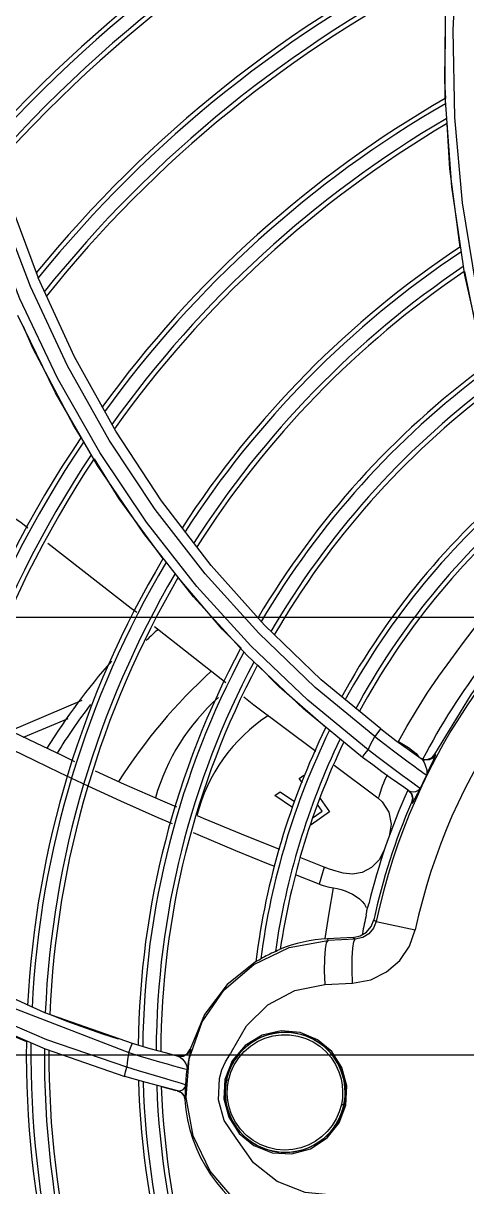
# Model space of a CAD drawing. Header units: metres. Extents: x -367 to 374, y -238 to 224.
# Drawn here: x 348.5685 to 348.6081, y 176.7491 to 176.8531 of the extents above; entities that cross this region are included whole.
import ezdxf
from ezdxf.enums import TextEntityAlignment as Align

# ---------------------------------------------------------------- set-up
doc = ezdxf.new("R2010")
doc.units = ezdxf.units.M
for name, color, linetype in [('ELE-ALIMENTADORES', 160, 'Continuous'), ('LA_BAU_BASES GERAIS_R00$0$ARQ-XREF-ATT', 8, 'Continuous'), ('LA_BAU_BASES GERAIS_R00$0$BASE', 253, 'Continuous'), ('LA_BAU_BASES GERAIS_R00$0$dutos', 31, 'Continuous')]:
    doc.layers.add(name, color=color, linetype=linetype)
doc.styles.add('LA_BAU_BASES GERAIS_R00$0$R60-125-RS', font='romans.shx', dxfattribs={"height": 0.19})
doc.styles.add('LA_BAU_BASES GERAIS_R00$0$R80-100-RS', font='romans.shx', dxfattribs={"height": 0.203})

# ---------------------------------------------------------------- blocks, each defined once
blk = doc.blocks.new('LA_BAU_BASES GERAIS_R00$0$LA_BAU_ALVENARIA SUPERIOR_R01')
at = {"layer": 'LA_BAU_BASES GERAIS_R00$0$BASE', "linetype": 'Continuous'}
blk.add_line((254.7, 176.8), (245.4, 176.8), dxfattribs=at)
blk = doc.blocks.new('LA_BAU_BASES GERAIS_R00$0$A$C2E3D5B4E')
at = {"layer": 'LA_BAU_BASES GERAIS_R00$0$dutos', "color": 251}
for p, q in [((-18.14378676597471, -1.103384929722495), (-18.1437628911126, -1.095047652204528)), ((-18.14319626286181, -1.111517040369279), (-18.14378676597471, -1.103384929722495)), ((-18.18292602631129, -1.112309640008959), (-18.18017119409956, -1.119656440113602)), ((-18.1420187928702, -1.119422943479265), (-18.14319626286181, -1.111517040369279)), ((-18.14028052686933, -1.127081818449994), (-18.1420187928702, -1.119422943479265)), ((-18.17692131647505, -1.126705529036087), (-18.18017063310424, -1.119656242115695)), ((-18.17862496463954, -1.129933748956944), (-18.18198867986803, -1.123020791220085)), ((-18.17323878429852, -1.133351397677131), (-18.17692131647505, -1.126705529036087)), ((-18.17486580946695, -1.136430000062489), (-18.17862496463954, -1.129933748956944)), ((-18.15992889658594, -1.150702182600696), (-18.16470146432687, -1.145371494357448)), ((-18.16151126641603, -1.153377470577823), (-18.16628177472023, -1.148154295801021)), ((-18.15486115115573, -1.155575169505653), (-18.15992889658594, -1.150702182600696)), ((-18.16976505605919, -1.150810174375408), (-18.16340880658322, -1.155818467477445)), ((-18.1564601267504, -1.158166926499405), (-18.16151126641603, -1.153377470577823)), ((-18.14954442226383, -1.159972616042239), (-18.15486115115573, -1.155575169505653)), ((-18.18268338179212, -1.160126674205173), (-18.17623708550286, -1.157395641056326)), ((-18.18147782255755, -1.160701963931103), (-18.17751170997929, -1.159021683589515)), ((-18.15116842834038, -1.162507150759382), (-18.1564601267504, -1.158166926499405)), ((-18.14794021036437, -1.161079699258778), (-18.14705703945231, -1.161626263032019)), ((-18.14705703945231, -1.161626263032019), (-18.14638089745438, -1.162170179627253)), ((-18.14638089745438, -1.162170179627253), (-18.14617826907693, -1.162418639449413)), ((-18.15370935804356, -1.16319071839024), (-18.1498141615092, -1.166113039808522)), ((-18.14601297913975, -1.1625437776176), (-18.14566458539582, -1.162688744418745)), ((-18.14495172563932, -1.162517229775119), (-18.14470768286924, -1.162229854327677)), ((-18.14470768286924, -1.162229854327677), (-18.14462970098214, -1.162283539623957)), ((-18.15682590113022, -1.164383543837346), (-18.15641609911847, -1.164097083387958)), ((-18.17278560305522, -1.166415298136315), (-18.17571532960096, -1.165074054906825)), ((-18.1565499827143, -1.164778264722543), (-18.15682590113022, -1.164383543837346)), ((-18.14702292848017, -1.165488376267319), (-18.14748896560434, -1.165170080121868)), ((-18.14666774405509, -1.164823376134507), (-18.14712219217574, -1.164489673997821)), ((-18.1464416324576, -1.164988468124818), (-18.14666774405509, -1.164823376134507)), ((-18.15901151193043, -1.165911332943494), (-18.15853340945171, -1.165577128994926)), ((-18.15743237314518, -1.166979733891992), (-18.15901151193043, -1.165911332943494)), ((-18.15853340945171, -1.165577128994926), (-18.15725901805763, -1.16645592180538)), ((-18.15496232641101, -1.166176808470652), (-18.15412441552735, -1.167375499489651)), ((-18.1498141615092, -1.166113039808522), (-18.14981748926652, -1.166110644076241)), ((-18.14711006712264, -1.165429185974233), (-18.14683149166194, -1.165732485428805)), ((-18.14683149166194, -1.165732485428805), (-18.14671714722601, -1.166126488872294)), ((-18.14671714722601, -1.166126488872294), (-18.1467900293228, -1.166531417700469)), ((-18.15412441552735, -1.167375499489651), (-18.1557636235774, -1.168521341285839)), ((-18.15559469853645, -1.167884072677396), (-18.15477801363693, -1.167313192309109)), ((-18.15477801363693, -1.167313192309109), (-18.15519115725237, -1.166722161031601)), ((-18.14679002949458, -1.16653141762589), (-18.14670256639693, -1.166590601654377)), ((-18.1557636235774, -1.168521341285839), (-18.15579381067687, -1.168534410796099)), ((-18.15460018356509, -1.17231337507036), (-18.15669720880635, -1.17148508092049)), ((-18.15503892253878, -1.173840814671792), (-18.15716337865047, -1.173007680301623)), ((-18.15017038258179, -1.177029243329059), (-18.14995352613346, -1.177176735981618)), ((-18.14995352582753, -1.177176741574556), (-18.14645705129215, -1.177931317040191)), ((-18.15201959756587, -1.178600669529885), (-18.15429620475174, -1.178720222293748)), ((-18.15429620474151, -1.178720222293748), (-18.15428848105114, -1.178867302188507)), ((-18.15181643517542, -1.178742535934077), (-18.15428848105114, -1.178867302188507)), ((-18.15201959756587, -1.178600669529885), (-18.15181643517542, -1.178742535934077)), ((-18.15457760067557, -1.180471382746589), (-18.15459176807371, -1.181566685203677)), ((-18.1795849157204, -1.185323604417761), (-18.18798214354979, -1.181494446069053)), ((-18.15459176807371, -1.181566685203677), (-18.15455545087218, -1.182811046654194)), ((-18.15455545097245, -1.182811046659197), (-18.15206354285192, -1.182685277938788)), ((-18.18583199062448, -1.183572905305198), (-18.17208243946629, -1.18888934567957)), ((-18.17939775369382, -1.187751931293121), (-18.18645713462729, -1.184714860914198)), ((-18.18662283151832, -1.18551427445999), (-18.17955780230272, -1.188557792908966)), ((-18.17174713418046, -1.188076192087635), (-18.1795849157204, -1.185323604417761)), ((-18.15844703469327, -1.186928446787704), (-18.16014302267399, -1.187317517241979)), ((-18.15673678636915, -1.187080814138142), (-18.15844703469327, -1.186928446787704)), ((-18.15518674652446, -1.187732211680839), (-18.15673678636915, -1.187080814138142)), ((-18.17226234494456, -1.190194530410452), (-18.17939775369382, -1.187751931293121)), ((-18.17016855490476, -1.18853993716192), (-18.17174713418046, -1.188076192087635)), ((-18.16014302267399, -1.187317517241979), (-18.16166493867763, -1.18824160368257)), ((-17.81574627183056, -1.189107552631128), (-18.32254970736653, -1.189107552631128)), ((-18.17955780230272, -1.188557792908966), (-18.17241803069896, -1.19100739169761)), ((-18.16879034391968, -1.188920659133316), (-18.17016855490476, -1.18853993716192)), ((-18.16763346841151, -1.189223010164994), (-18.16879034391968, -1.188920659133316)), ((-18.16682597370789, -1.188976818807248), (-18.16659328757646, -1.1885798278783)), ((-18.16659328757646, -1.1885798278783), (-18.16654472249911, -1.188592274623886)), ((-18.16166493867763, -1.18824160368257), (-18.16282342880299, -1.189618458432221)), ((-18.17121096355049, -1.190515826073977), (-18.17226029133531, -1.190194773775772)), ((-18.16282342880299, -1.189618458432221), (-18.16347697850028, -1.191291421734775)), ((-18.17053495923471, -1.191553516651936), (-18.17241805525362, -1.191007437585256)), ((-18.16405202527017, -1.19309380786234), (-18.16395509644042, -1.191189417650719)), ((-18.16395509644042, -1.191189417650719), (-18.16373981396259, -1.190432964426407)), ((-18.1632388406872, -1.190952586618721), (-18.16333135879063, -1.191322358103378)), ((-18.16893787923505, -1.191984833245158), (-18.17053495923471, -1.191553516651936)), ((-18.16904740586483, -1.191955253854928), (-18.16827249428547, -1.192156028125453)), ((-18.16768301097829, -1.192303406713734), (-18.16893787923505, -1.191984833245158)), ((-18.16827249428547, -1.192156028125453), (-18.16785929757418, -1.192258652826865)), ((-18.16734476616205, -1.192467602735803), (-18.1676828035404, -1.192303437595626)), ((-18.16703170432197, -1.191759123284271), (-18.16718267762542, -1.191714544921695)), ((-18.16697152942982, -1.191775653479169), (-18.16703170432197, -1.191759123284271)), ((-18.16716095572167, -1.192741334181562), (-18.16705803578293, -1.193102935316972)), ((-18.16705805242407, -1.193102936430193), (-18.16700045037112, -1.193116076095691))]:
    blk.add_line(p, q, dxfattribs=at)
for points in [[(-18.18087748499818, -1.120445906610883), (-18.18374532341488, -1.112944708214116), (-18.18612590546707, -1.105024170489003), (-18.18797850117346, -1.09670108907693), (-18.1892607251815, -1.08799714053265), (-18.18993201808848, -1.078938287855806), (-18.18995280838374, -1.069555244561968)], [(-18.15067416381169, -1.161820352459642), (-18.15604962097154, -1.15741135329398), (-18.16116217012541, -1.15255198163203), (-18.16598860309819, -1.147242075495058), (-18.17050217680014, -1.141480424317422), (-18.17467089685442, -1.135268858283041), (-18.17845783839459, -1.128617105436831), (-18.18182911598262, -1.121533627086762), (-18.18475204720812, -1.114023169456402), (-18.1871901798205, -1.106095726450064), (-18.18910410555418, -1.09776683133822), (-18.19045198538754, -1.089057577388019), (-18.19119299514296, -1.079993918361367), (-18.19128831650221, -1.07060727018478)], [(-18.1430805784014, -1.097519406779782), (-18.14266755152096, -1.089528518786381), (-18.14166177926188, -1.081390712939708)], [(-18.1437330633197, -1.103638971069984), (-18.14382441650616, -1.102098007052234), (-18.14371974711037, -1.094076051704349), (-18.14356137285631, -1.092222501582171)], [(-18.13446995737877, -1.14118118746336), (-18.13710726377496, -1.134517146149108), (-18.13929386173265, -1.127582004306703), (-18.14100845189444, -1.12039370026713), (-18.14222715008214, -1.112972285487729), (-18.14292572656734, -1.105340789986428), (-18.1430805784014, -1.097519406779782)], [(-18.14243604803221, -1.11691957606098), (-18.14335992285123, -1.109933179892039), (-18.14359835288587, -1.105911293883025)], [(-18.14010416278791, -1.127500971593861), (-18.14082150819945, -1.124966847914209), (-18.14203523266974, -1.119091114776609)], [(-18.15008111202508, -1.160636503781177), (-18.15539658020555, -1.156251710051208), (-18.16045775850694, -1.151410182665302), (-18.16523827179378, -1.146111773210293), (-18.16970618090534, -1.140358507811641), (-18.17382544632653, -1.134157039955141), (-18.17756002100487, -1.12751753600304), (-18.18087748499818, -1.120445906610883)], [(-18.17633648736523, -1.13393977621098), (-18.17699145406766, -1.132890117604518), (-18.1806461024197, -1.125933609027186), (-18.1814875315855, -1.123996118363436)], [(-18.16470146432687, -1.145371494357448), (-18.16914344695431, -1.139593874847549), (-18.17323878429852, -1.133351397677131)], [(-18.1690046538464, -1.144759357233568), (-18.17293079946717, -1.139397778264254), (-18.17515552500265, -1.135832402662061)], [(-18.18948758399961, -1.136419767936957), (-18.18174253756695, -1.141483930769652), (-18.18109778741962, -1.141984698889871)], [(-18.16628177472023, -1.148154295801021), (-18.17074204293942, -1.142504403844839), (-18.17486580946695, -1.136430000062489)], [(-18.17932994466855, -1.143357756803368), (-18.17185519002078, -1.149163290698823), (-18.17136994184523, -1.149545633320656)], [(-18.14794021177022, -1.16107970038064), (-18.147215907739, -1.159746647398777), (-18.14635563071965, -1.158311303342714), (-18.14538550468092, -1.156773349950697), (-18.14436151042833, -1.155260608217475), (-18.14328880258063, -1.153786032410778), (-18.14214635936662, -1.15224301938423), (-18.14088463096891, -1.150597993821236), (-18.13944538141664, -1.148885386829704), (-18.13785187217275, -1.14712054084265), (-18.13609657073289, -1.145303595373832), (-18.1343199130522, -1.143570321619961)], [(-18.1620383492849, -1.15275111877753), (-18.16371918933146, -1.151053500864407), (-18.16765119709476, -1.146444141517065)], [(-18.14471014567141, -1.162234439728024), (-18.14142791418851, -1.156860390836925), (-18.13757438682262, -1.151886624897259), (-18.13319436170787, -1.147369565501947)], [(-18.15444574376966, -1.159835642637233), (-18.1586294448615, -1.156194050320835), (-18.16054956702567, -1.154254761817072)], [(-18.16179314257874, -1.15709150103811), (-18.16087892544465, -1.15781184207998), (-18.1553566990533, -1.161954821851566)], [(-18.17688638728873, -1.162894418895746), (-18.17804185073362, -1.162351141707575), (-18.18035110064034, -1.161241816096833), (-18.18242652103413, -1.16024740906613), (-18.18436599896143, -1.159335776628438), (-18.18595268740728, -1.158611769475272)], [(-18.17571532960096, -1.165074054906825), (-18.17823235422975, -1.163878772439318), (-18.18043847290573, -1.162806875465037), (-18.18246034315246, -1.161823606935457), (-18.18439640089389, -1.160895836958105), (-18.18633706649757, -1.159989338912681), (-18.18642475266972, -1.159949353431955)], [(-18.14954442848239, -1.159972629128958), (-18.1496264122004, -1.160060535570381), (-18.14982936972842, -1.16031184428283), (-18.15008142265083, -1.160636466164021)], [(-18.14954438059874, -1.159972570841262), (-18.14818283805357, -1.160995122095926), (-18.14696464579163, -1.161876366782224), (-18.14593359532466, -1.16259862968235)], [(-18.15067416381169, -1.161820352459642), (-18.15047946025561, -1.161424338000131), (-18.15028193717478, -1.161029659602434), (-18.15008111202508, -1.160636503781177)], [(-18.15008185789441, -1.160637069378197), (-18.14918825904533, -1.161326315145004), (-18.14838817213979, -1.161931808220004), (-18.14768345986943, -1.162457284677373), (-18.14708280117509, -1.162900847099706)], [(-18.15116847452236, -1.162507169700973), (-18.15110670620516, -1.16240713089627), (-18.15092448356302, -1.162154294247273), (-18.15067424119525, -1.161820754847383)], [(-18.14712219217574, -1.164489673997821), (-18.14761867742448, -1.164123585648383), (-18.14822892289533, -1.163672384960762), (-18.14894542159595, -1.163138601551225), (-18.14976101786897, -1.162522916924161), (-18.15067386663804, -1.161821060594036)], [(-18.14747993293292, -1.165176248789692), (-18.14804649096391, -1.164783915833766), (-18.14869593357025, -1.164326526133834), (-18.1494360358314, -1.163795071348147), (-18.15026331027082, -1.163187838787678), (-18.15116847452236, -1.162507169700973)], [(-18.14708280117509, -1.162900847099706), (-18.14658905387023, -1.163263636655927), (-18.14619405757946, -1.163552467287161), (-18.14588701312346, -1.163775202881141), (-18.14565975404582, -1.163937973102463), (-18.14551130386519, -1.164042506674093), (-18.14544878715935, -1.164085793963466)], [(-18.14593359532466, -1.16259862968235), (-18.14581427407745, -1.162720396262728), (-18.14570357482467, -1.162901723223683), (-18.14559700396364, -1.163126774387536)], [(-18.14462970098214, -1.162283539623957), (-18.14487354523578, -1.1625708922831), (-18.1452112619329, -1.162732663467239), (-18.14558552958704, -1.162742981287181), (-18.14593353982173, -1.162598687328853)], [(-18.14566458539582, -1.162688744418745), (-18.14528985183358, -1.162678846202368), (-18.14495172563932, -1.162517229775119)], [(-18.14559700396364, -1.163126774387536), (-18.14550030637179, -1.163378183492739), (-18.14542867492082, -1.163632441748803), (-18.14540689502689, -1.163871275413555), (-18.14544886872159, -1.164085758596855)], [(-18.14511199063838, -1.163350518176401), (-18.14482684235554, -1.162746218931431), (-18.14472919770913, -1.162536208582139), (-18.14466569896285, -1.162393140210213), (-18.1446339603192, -1.162311684325857), (-18.14462847348, -1.162281253471235)], [(-18.16777417756191, -1.166951728807078), (-18.16902400139179, -1.166421918168624), (-18.17246981595474, -1.164918048763582), (-18.17505420047792, -1.163748810611821)], [(-18.14897378870569, -1.164070582709599), (-18.14901221425782, -1.164157053833776), (-18.14917308154486, -1.164498008406269), (-18.14930093967985, -1.164802937794946), (-18.14940890078992, -1.165086387511735), (-18.14949685291197, -1.165339682580168), (-18.14956811657339, -1.165561249738573), (-18.14967402961781, -1.165903581829014)], [(-18.14544896325469, -1.164085927754229), (-18.14528081972833, -1.1637140744985), (-18.14511199063838, -1.163350518176401)], [(-18.14670256673526, -1.166590601430187), (-18.14666792106664, -1.166548725537439), (-18.14658132048135, -1.166391573124827), (-18.14643497856639, -1.166104011866707), (-18.146236529725, -1.165707477310377), (-18.14602322028179, -1.165286735972302)], [(-18.14662755577569, -1.165581386927613), (-18.14640354930748, -1.165551265318925), (-18.14622365576474, -1.165481442050975), (-18.14610202304345, -1.165389635196505), (-18.14602332821596, -1.16528694668267)], [(-18.14602328354363, -1.165286967405507), (-18.14608387961005, -1.165244632682231), (-18.14622564131651, -1.165144145054171), (-18.1464416324576, -1.164988468124818)], [(-18.14981750287154, -1.166110651314909), (-18.14940284640886, -1.166484560140077), (-18.14882498135194, -1.167401908570525), (-18.14861091005457, -1.168465605200879), (-18.14878925278242, -1.169535980407716)], [(-18.14967402961781, -1.165903581829014), (-18.14970913768059, -1.166024120100872), (-18.14974038014452, -1.166099353023299), (-18.14977743790621, -1.166126083784718), (-18.1498141615092, -1.166113039808522)], [(-18.1470230699075, -1.16548862501503), (-18.14684472242129, -1.165562712526196), (-18.14662755577569, -1.165581386927613)], [(-18.14670256639693, -1.166590601654377), (-18.146629675535, -1.166185364998626), (-18.14674418962829, -1.165791330460422), (-18.14702292848017, -1.165488376267319)], [(-18.16816116702546, -1.168449812221922), (-18.16944114529463, -1.167896965310035), (-18.17278560305522, -1.166415298136315)], [(-18.15855721245191, -1.17074673606038), (-18.15909338926474, -1.170533895943834), (-18.16199885690185, -1.169362343756063), (-18.1653877257578, -1.167963365429102), (-18.16592375561675, -1.167736137945838)], [(-18.15901285507948, -1.172272648925798), (-18.1595677773164, -1.17205210799392), (-18.16249466802947, -1.170858420344018), (-18.16587969334068, -1.169435224014876), (-18.16630276699311, -1.169252490472616)], [(-18.14922880274173, -1.170796866805347), (-18.14968922189121, -1.171677551514847), (-18.15037268246158, -1.172355601473726), (-18.15119150988494, -1.17278376221401), (-18.15206002644152, -1.172944931558675), (-18.1528981762691, -1.172848591236914)], [(-18.15460018579893, -1.172313375626061), (-18.15474936440353, -1.172817801242388), (-18.15489562962, -1.173326948522288), (-18.15503892253878, -1.173840814671792)], [(-18.15289827866127, -1.172848967944617), (-18.15354197573743, -1.172669733282589), (-18.15413185962188, -1.172484598359176), (-18.15460018356509, -1.17231337507036)], [(-18.15503890606749, -1.173840808857847), (-18.15469197013022, -1.173962488731547), (-18.15427348953824, -1.174077287952684), (-18.15378266670712, -1.174175268974693)], [(-18.15378266670712, -1.174175268974693), (-18.15419425350331, -1.176441807829349), (-18.15453707277709, -1.178683384743806)], [(-18.1537821232065, -1.174168168563654), (-18.15342585725239, -1.174236827918946), (-18.15307788432574, -1.174326778222337), (-18.15273362318112, -1.174439301927293), (-18.15239152473055, -1.174576829675686), (-18.15205572347588, -1.174741079382045), (-18.15173641862373, -1.174931121823363), (-18.15144398483687, -1.175145157876329), (-18.15118919015572, -1.175380490803661), (-18.15098245353647, -1.175635177552238), (-18.15083748877032, -1.175907072434882)], [(-18.15077499327867, -1.176190978871261), (-18.15071656490784, -1.175996148657475), (-18.15066239004807, -1.1758000826282), (-18.15061250047745, -1.175602896040061)], [(-18.15083804864696, -1.17657417671461), (-18.15081208085655, -1.176446394683069), (-18.15079114118646, -1.176319039553334), (-18.15077499327867, -1.176190978871261)], [(-18.15201959741455, -1.178600672402979), (-18.15138436153393, -1.178461498375043), (-18.15082921918065, -1.178127462689815), (-18.15041007249658, -1.177633514153683), (-18.15017038258179, -1.177029243329059)], [(-18.14995352613346, -1.177176735981618), (-18.15018795482001, -1.177772857693242), (-18.15060136881061, -1.17826339829179), (-18.15115818179754, -1.178600251788055), (-18.15181643510061, -1.178742538755785)], [(-18.15206354285192, -1.182685277938788), (-18.15210057330501, -1.18148419400967), (-18.15209266722263, -1.180429999091473), (-18.15204071373569, -1.179560979189944), (-18.15194626739742, -1.17897114102351), (-18.1518164090262, -1.178742534613036)], [(-18.15206354285192, -1.182685277938788), (-18.15044231058903, -1.182378974561459), (-18.14901951057391, -1.181684038082665), (-18.14783592129049, -1.180654545196546), (-18.14696878186919, -1.179376899821079), (-18.14645688098369, -1.177930591138818)], [(-18.16353207902705, -1.183269470631501), (-18.16088230101423, -1.181005546524091), (-18.157729213876, -1.179501939099453), (-18.15428848105114, -1.178867302188507)], [(-18.15896795555636, -1.17985902748859), (-18.15880945887579, -1.179777905883554), (-18.15868637837275, -1.17971395879357), (-18.1585975819944, -1.179665440508586)], [(-18.1542884809628, -1.178867302185324), (-18.15442016865325, -1.17908121459476), (-18.15451763174758, -1.179624254246107), (-18.15457760067557, -1.180471382746589)], [(-18.16063276615728, -1.180685374807297), (-18.16326357729338, -1.182786899585778), (-18.16529249038069, -1.185474107303151), (-18.16659230258813, -1.188576292815185)], [(-18.16063276615728, -1.180685374807297), (-18.16054687469421, -1.180646896841324), (-18.16042597628064, -1.18058884725059), (-18.16026893001856, -1.18051191182002)], [(-18.16287488697549, -1.18882810152553), (-18.16156123485268, -1.186489129430981), (-18.15963645369891, -1.184609573151818), (-18.15723937535472, -1.183344535463846), (-18.15455545097245, -1.182811046659197)], [(-18.16253088990061, -1.202135906817318), (-18.16480118941524, -1.199482710126802), (-18.16630452166567, -1.196336024851178), (-18.16694152917466, -1.19291224029638), (-18.1666711189464, -1.189438249119746), (-18.16550956291314, -1.186149499738065), (-18.16353207902705, -1.183269470631501)], [(-18.17300491342996, -1.187685292119738), (-18.17439436613586, -1.187231215438885), (-18.17591164489454, -1.186708305098534), (-18.17759282550526, -1.186095731747344), (-18.17914141518315, -1.185496533467074)], [(-18.18518751207773, -1.186184708010103), (-18.1827984715618, -1.187240989362351), (-18.18122913581408, -1.187889288692247)], [(-18.15284355817585, -1.193550452534225), (-18.15277776388621, -1.193175056445114), (-18.15273881229916, -1.192796019072546), (-18.15272688236587, -1.192415229291498), (-18.15274202466458, -1.192034578137907), (-18.15278416347928, -1.191655947306288), (-18.15285309540445, -1.191281222324221), (-18.15294848543817, -1.190912284247759), (-18.15306989390183, -1.190550919579607), (-18.15321674396955, -1.190198948028126), (-18.15338831896793, -1.189858174486005), (-18.1535837995915, -1.189530307202119), (-18.15380225174465, -1.189216999754251), (-18.1540426104732, -1.188919865371815), (-18.15430369922387, -1.188640439286871), (-18.15458423395273, -1.188380172895165), (-18.15488282345541, -1.188140430457395), (-18.15519796891647, -1.18792248334438), (-18.15552808447217, -1.187727490556597), (-18.15587150146609, -1.187556495642809), (-18.15622646168958, -1.187410426283975), (-18.15659112322305, -1.18729008363988), (-18.15696358408286, -1.187196128019139), (-18.15734189333409, -1.187129073715084), (-18.15772407339807, -1.187089284029014), (-18.15810812693849, -1.18707697176086), (-18.15849203680079, -1.187092197909976), (-18.15887378559569, -1.187134869078534), (-18.15925139751255, -1.187204743969858), (-18.15962293427265, -1.187301440737144), (-18.15998650010602, -1.187424442335384)], [(-18.17208047879546, -1.188889381127581), (-18.17193605409943, -1.188453164999999), (-18.171817921139, -1.188169106042267), (-18.17174712924714, -1.188076134444316)], [(-18.15998650010602, -1.187424442335384), (-18.16034024167413, -1.187573098429027), (-18.16068233807266, -1.187746617946402), (-18.16101102620064, -1.187944074199265), (-18.1613246263139, -1.188164418594795), (-18.16162154373467, -1.18840648476197), (-18.1619002765957, -1.188668995486921), (-18.16215942192036, -1.188950568766984), (-18.1623976891384, -1.189249733618169), (-18.16261390001864, -1.189564934131511), (-18.16280699535798, -1.189894541094588), (-18.16297603394639, -1.190236851715497), (-18.16312020868941, -1.190590124853031), (-18.1632388406872, -1.190952586618721)], [(-18.16316299438972, -1.191364816407884), (-18.1629558760834, -1.190649415739415), (-18.16264902192779, -1.189973209138486), (-18.16224802614011, -1.189347561534021), (-18.16176224244361, -1.188786851663451), (-18.16120457052955, -1.188304127130493), (-18.16057914974613, -1.187903262413954), (-18.15989812549037, -1.187594619371964), (-18.15917754842189, -1.187387132818628), (-18.15843631413009, -1.187286322825173), (-18.15769181063195, -1.187293418375418), (-18.1569474807726, -1.187409478639154), (-18.15624676786308, -1.187625294123961), (-18.15559841355855, -1.187929943541064), (-18.15500190972648, -1.188318810131193), (-18.15446761103283, -1.188783053283885), (-18.15398906463895, -1.189332843992986), (-18.15359652037068, -1.189937684922995), (-18.15328944601015, -1.190598003395451), (-18.15309674740274, -1.191216994300419), (-18.15298933385463, -1.191803265823808), (-18.15295089304334, -1.192344159716583), (-18.15297478238597, -1.192944410066218), (-18.15306242443148, -1.193510645124377)], [(-18.15267549198052, -1.193586157594552), (-18.15258571157108, -1.191852207351701), (-18.15301865560946, -1.190221674699558), (-18.15392381602248, -1.188797916882493), (-18.15518674652446, -1.187732211680839)], [(-18.17208243946629, -1.18888934567957), (-18.17215234079242, -1.189322956469539), (-18.17221231871167, -1.189758094267916), (-18.17226234494456, -1.190194530410452)], [(-18.1720799291511, -1.188889547743827), (-18.17104608393504, -1.189203660827559), (-18.17012639743939, -1.189474179177239), (-18.16932039846915, -1.189705174496055), (-18.16863269409805, -1.189898538568002)], [(-18.1676814445218, -1.189210780824112), (-18.16722258019411, -1.18920638028402), (-18.16682597370789, -1.188976818807248)], [(-18.16763346217249, -1.189222996263823), (-18.16746909799599, -1.189304519532641), (-18.16730415079235, -1.189454700722024), (-18.16713725791863, -1.189657135683035), (-18.166983009413, -1.189890977614766), (-18.16687806613845, -1.190135354118127), (-18.16685329951042, -1.190378255023177)], [(-18.16654472249911, -1.188592274623886), (-18.1667678266956, -1.188979602404459), (-18.16716704998453, -1.18921690298356), (-18.1676334448581, -1.189223015856612)], [(-18.1665447928176, -1.188592527058688), (-18.16656435082518, -1.188721329099906), (-18.16664713872046, -1.189112397349788), (-18.16676541838842, -1.189746981353608), (-18.16685326794834, -1.190378254592986)], [(-18.16373981396259, -1.190432964426407), (-18.16342880022194, -1.189713075342468), (-18.16302223092794, -1.189032439938899)], [(-18.16302223092794, -1.189032439938899), (-18.1629739289923, -1.188963467130804), (-18.16292481286132, -1.188895354531439), (-18.16287488697549, -1.18882810152553)], [(-18.17241805525362, -1.191007437585256), (-18.17242617937848, -1.190894509954148), (-18.17236833416734, -1.190594387469162), (-18.1722606196937, -1.190194653877086)], [(-18.16863269409805, -1.189898538568002), (-18.16807122955049, -1.190054422140463), (-18.16763400835748, -1.190174548632228), (-18.16730476423061, -1.190263739060072), (-18.1670673910802, -1.190326480273313), (-18.16691485824424, -1.190364879361539), (-18.1668532108406, -1.190378262438742)], [(-18.16876489462811, -1.191239282382583), (-18.17027813533582, -1.190794315930077), (-18.17121096355049, -1.190515826073977)], [(-18.16718267762542, -1.191714544921695), (-18.167753617578, -1.191541158936786), (-18.16819637907827, -1.191407870694718), (-18.16876489462811, -1.191239282382583)], [(-18.16697160169304, -1.191775651175419), (-18.16694847239421, -1.191308596449005), (-18.16690901251491, -1.190842605006935), (-18.16685326794834, -1.190378254592986)], [(-18.16347697850028, -1.191291421734775), (-18.1635670395051, -1.193013366214643), (-18.16312704001211, -1.194666701949416), (-18.16220457286022, -1.196103104147994), (-18.16088620265623, -1.197189784253794), (-18.15925963630684, -1.197830126748329), (-18.15748817516976, -1.197927141604566), (-18.15581010860035, -1.197472179426939), (-18.15434114761615, -1.19650369311438), (-18.1532728433956, -1.195160300970826), (-18.15267549198052, -1.193586157594552)], [(-18.16774000571809, -1.192289305293968), (-18.16740184058551, -1.192453913669112), (-18.16716095572167, -1.192741334181562)], [(-18.16768281894906, -1.19230346152807), (-18.16750751657139, -1.192311173240512), (-18.16732221088716, -1.192250878337461), (-18.16715056024771, -1.192131656609661)], [(-18.16715056024771, -1.192131656609661), (-18.16702584211293, -1.191969283978949), (-18.16697160168621, -1.191775651174055)], [(-18.16700044859294, -1.193116076609101), (-18.16699393835086, -1.193074057031652), (-18.16699242464176, -1.192929833937512), (-18.16699355988362, -1.192661728016162), (-18.16699012282197, -1.192266812951118), (-18.16697160169304, -1.191775651175419)], [(-18.16333135879063, -1.191322358103378), (-18.16339736714656, -1.191697760645809), (-18.16343652921114, -1.192076827816152), (-18.1634486632521, -1.192457676798938), (-18.16343371645235, -1.19283839078588), (-18.16339176829672, -1.193217070519665), (-18.16332301106763, -1.193591903300046), (-18.16322779466589, -1.193960919043718), (-18.16310661127602, -1.194322214408373), (-18.16296004670812, -1.19467403428979), (-18.16278876774095, -1.195014713118951), (-18.16259355574994, -1.195342587583752), (-18.1623753213878, -1.19565600327013), (-18.16213513044488, -1.195953313293273), (-18.16187417368997, -1.196232946405132), (-18.16159374785741, -1.196493430054204), (-18.16129525264807, -1.196733390215002), (-18.1609801780852, -1.196951560939567), (-18.16065011164903, -1.197146779433012), (-18.16030672844238, -1.197317997003381), (-18.15995178466801, -1.19746428620482), (-18.15958710416612, -1.197584850009378)], [(-18.16316291782039, -1.19136483245228), (-18.16321641176921, -1.191352926886509), (-18.16326466676992, -1.19134160054017), (-18.16330188268853, -1.191332177210995), (-18.16332395720599, -1.191325759126983), (-18.16333126715267, -1.191322374336494)], [(-18.15306242443148, -1.193510645124377), (-18.15325282493859, -1.194181325138914), (-18.15353034179293, -1.194817320379741), (-18.15389033304552, -1.195409944642677), (-18.15432576760099, -1.195948198072244), (-18.15483009940351, -1.196424015219407), (-18.15539682937492, -1.196829938615508), (-18.1560228828132, -1.197160170986251), (-18.15669987362855, -1.197405007398345), (-18.15741142154809, -1.197554271521028), (-18.15815106078105, -1.197602027144228), (-18.15889538244312, -1.197542551949653), (-18.15962340265241, -1.197376305279874), (-18.16031536630624, -1.197108884014312), (-18.16095941472634, -1.196746672999041), (-18.16154946845006, -1.196292393491774), (-18.16208126687388, -1.195742106807018), (-18.16252764500075, -1.195116275130829), (-18.16287848060972, -1.194425841752206), (-18.16310095573317, -1.193772406182404), (-18.16322662701702, -1.193151617708907), (-18.16327430001729, -1.192573605847144), (-18.16325236237287, -1.191945340462723), (-18.16316299438972, -1.191364816407884)], [(-18.16700045037112, -1.193116076095691), (-18.16710372446732, -1.192754649464575), (-18.16734476616205, -1.192467602735803)], [(-18.16247040906285, -1.196529229273608), (-18.16353843464481, -1.194938797808561), (-18.16405202527017, -1.19309380786234)], [(-18.15958710416612, -1.197584850009378), (-18.15921457382763, -1.19767902599159), (-18.15883612855328, -1.197746293554417), (-18.15845374256105, -1.197786277684997), (-18.15806941379208, -1.197798752824099), (-18.1576851553433, -1.197783644533672), (-18.15730298049323, -1.197741030668737), (-18.1569248912582, -1.197671141039962), (-18.15655286422748, -1.197574355510994), (-18.15618883752154, -1.197451200453258), (-18.15583470034005, -1.197302344554544), (-18.15549228459145, -1.197128594992307), (-18.15516335365555, -1.196930891845284), (-18.15484958456318, -1.196710295889886), (-18.15455256613075, -1.196467983373793), (-18.154273792259, -1.196205238694517), (-18.15401465745219, -1.195923448928795), (-18.15377644401849, -1.195624088463035), (-18.15356032072691, -1.195308712459507), (-18.1533673335307, -1.1949789379766), (-18.15319841560938, -1.194636454501676), (-18.15305437884444, -1.194283011355026), (-18.15293590381691, -1.193920388302729), (-18.15284355817585, -1.193550452534225)], [(-18.15306249548428, -1.193510629180025), (-18.15300774785851, -1.193522189304247), (-18.15295301846697, -1.193533188845947), (-18.15290727990146, -1.193541810447812), (-18.15287343176306, -1.193547588610897), (-18.15285175649171, -1.193550529379252), (-18.15284358343604, -1.193550445029075)], [(-18.15356658342648, -1.201641752663988), (-18.15629308725261, -1.201392178457525), (-18.15880064744294, -1.200389254041681), (-18.16090988985809, -1.19872747801918), (-18.16247040906285, -1.196529229273608)]]:
    blk.add_lwpolyline(points, dxfattribs=at)
blk.add_circle((-18.15808203450979, -1.192437557624714), 0.005376132300924413, dxfattribs=at)
for centre, radius, start, end in [((-18.09466975517489, -1.189107552631128), 0.1215697583754143, 112.6969069433391, 137.640134551417), ((-18.09466975517489, -1.189107552631128), 0.12115966048376, 112.8275134094769, 137.7602932072058), ((-18.09466975517489, -1.189107552631128), 0.1199596141066552, 113.2092720167679, 138.1109297543765), ((-18.09466975517489, -1.189107552631128), 0.1195496127812754, 113.3395335266912, 138.2303683952606), ((-18.09466975517489, -1.189107552631128), 0.1105698182491134, 116.1699285855807, 140.7970522237921), ((-18.09466975517489, -1.189107552631128), 0.1101597203591592, 116.2980996544689, 140.9118603270591), ((-18.09466975517489, -1.189107552631128), 0.1089596739803544, 116.6726916352453, 141.2465731171604), ((-18.09466975517489, -1.189107552631128), 0.1085496726566745, 116.800491075386, 141.3604927545339), ((-18.09466975517489, -1.189107552631128), 0.09856988356788522, 119.8813143153083, 144.0582138116273), ((-18.09466975517489, -1.189107552631128), 0.09815978567793099, 120.0066166987437, 144.1657089599089), ((-18.09466975517489, -1.189107552631128), 0.09695973929912617, 120.3727659580554, 144.4786858190539), ((-18.09466975517489, -1.189107552631128), 0.09654973797374632, 120.4976645649137, 144.5850491424951), ((-18.09466975517489, -1.189107552631128), 0.086569948886657, 123.505157415958, 147.0756486905236), ((-18.09466975517489, -1.189107552631128), 0.0861598509950028, 123.6273256215466, 147.1735397200638), ((-18.09466975517489, -1.189107552631128), 0.08495980461619797, 123.9842399450229, 147.4578284785044), ((-18.09466975517489, -1.189107552631128), 0.08454980329251813, 124.1059613150069, 147.5541870982183), ((-18.09466975517489, -1.189107552631128), 0.07657000331698352, 126.4514804683436, 149.3433435774072), ((-18.09466975517489, -1.189107552631128), 0.07615990542702929, 126.5707282321789, 149.4304097791931), ((-18.09466975517489, -1.189107552631128), 0.07495985904822447, 126.9190015489074, 149.6822150905863), ((-18.09466975517489, -1.189107552631128), 0.07454985772454462, 127.0377369708544, 149.7671918973249), ((-18.09466975517489, -1.189107552631128), 0.05655651642344096, 78.19034284012554, 167.821742395163), ((-18.09466975517489, -1.189107552631128), 0.09856988356788522, 145.980474353681, 174.0582138199967), ((-18.09466975517489, -1.189107552631128), 0.09815978567793099, 146.0938046308889, 174.1657089626576), ((-18.09466975517489, -1.189107552631128), 0.09695973929912617, 146.4242085021381, 174.4786858317638), ((-18.09466975517489, -1.189107552631128), 0.09654973797374632, 146.5366480881617, 174.5850491346213), ((-18.09466975517489, -1.189107552631128), 0.05297954587441521, 78.19078914174067, 167.8209415983603), ((-18.09466975517489, -1.189107552631128), 0.06657005774901001, 129.3204464353877, 151.3002438659567), ((-18.09466975517489, -1.189107552631128), 0.06615995985905578, 129.436146820228, 151.3720393457943), ((-18.09466975517489, -1.189107552631128), 0.06495991348025096, 129.7737943792868, 151.5777094693205), ((-18.09466975517489, -1.189107552631128), 0.06454991215487112, 129.8888002076289, 151.6464065327122), ((-18.09466975517489, -1.189107552631128), 0.086569948886657, 149.1969833223832, 177.0756487126722), ((-18.09466975517489, -1.189107552631128), 0.0861598509950028, 149.3028591940426, 177.1735397103666), ((-18.09466975517489, -1.189107552631128), 0.08495980461619797, 149.6110418954005, 177.4578284743197), ((-18.09466975517489, -1.189107552631128), 0.08454980329251813, 149.7157475447241, 177.5541870876274), ((-18.09466975517489, -1.189107552631128), 0.05754968674461401, 131.8714921651607, 152.6742329952067), ((-18.13161615148306, -1.191095745304381), 0.055099700081387, 133.3522343789379, 134.9016681779802), ((-18.09466975517489, -1.189107552631128), 0.07657000331698352, 151.6882949085107, 179.3433435922662), ((-18.09466975517489, -1.189107552631128), 0.07615990542702929, 151.7859855375613, 179.4304097873973), ((-18.13161615148306, -1.191095745304381), 0.05609969463801435, 138.4765842174041, 148.3850163370621), ((-18.13161615148306, -1.191095745304381), 0.04909973199872694, 132.3138750649944, 147.4327721512927), ((-18.09466975517489, -1.189107552631128), 0.07495985904822447, 152.0696504659518, 179.6822150806772), ((-18.09466975517489, -1.189107552631128), 0.07454985772454462, 152.1657805190262, 179.7671918987861), ((-18.13161615148306, -1.191095745304381), 0.055099700081387, 142.796449587527, 148.2834490852383), ((-18.15125981103699, -1.171473519618019), 0.01919989549098513, 131.7903912628902, 163.8312881933992), ((-18.15125981103699, -1.171473519618019), 0.01519991712847646, 123.2304670287281, 165.6766899102839), ((-18.09466975517489, -1.189107552631128), 0.06657005774901001, 153.9470229109561, 172.8013791123426), ((-18.09466975517489, -1.189107552631128), 0.06615995985905578, 154.0333838513583, 172.5349062932553), ((-18.09466975517489, -1.189107552631128), 0.06495991348025096, 154.2828534561989, 171.8148297221847), ((-18.09466975517489, -1.189107552631128), 0.06454991215487112, 154.3669290282461, 171.5873189027547), ((-18.09463837215571, -1.189125139795294), 0.05664511655817251, 153.7661463738878, 155.1125214355423), ((-18.09466975517489, -1.189107552631128), 0.05754968674461401, 155.700936063882, 166.4283700983563), ((-18.09466975517489, -1.189107552631128), 0.05679969082799349, 156.5799309201465, 167.7224558812266), ((-18.09466975517489, -1.189107552631128), 0.05754968674461401, 167.4211084199862, 169.1371184491693), ((-18.15358825093392, -1.192201573018053), 0.01349992651786922, 93.00604456763496, 111.7811748369296), ((-18.15358825093392, -1.192201573018053), 0.01346401321885258, 113.5507839256982, 119.748105670525), ((-18.09466975517489, -1.189107552631128), 0.086569948886657, 179.1969833123292, 207.0756487040311), ((-18.09466975517489, -1.189107552631128), 0.0861598509950028, 179.3028592116811, 207.1735397161757), ((-18.09466975517489, -1.189107552631128), 0.08495980461619797, 179.611041887143, 207.4578284681334), ((-18.09466975517489, -1.189107552631128), 0.08454980329251813, 179.7157475507933, 207.5541870999433), ((-18.09466975517489, -1.189107552631128), 0.07657000331698352, 181.688294900359, 209.343343579227), ((-18.09466975517489, -1.189107552631128), 0.07615990542702929, 181.7859855578546, 209.4304097799904), ((-18.09466975517489, -1.189107552631128), 0.07495985904822447, 182.0696504763863, 209.6822150942827), ((-18.09466975517489, -1.189107552631128), 0.07454985772454462, 182.1657805036631, 209.7671918877414), ((-18.15358825093392, -1.192201573018053), 0.01349992651786922, 183.8283741102344, 244.5576673980837)]:
    blk.add_arc(centre, radius, start, end, dxfattribs=at)
blk = doc.blocks.new('LA_BAU_BASES GERAIS_R00')
at = {"layer": 'LA_BAU_BASES GERAIS_R00$0$ARQ-XREF-ATT'}
blk.add_blockref('LA_BAU_BASES GERAIS_R00$0$A$C2E3D5B4E', (366.75, 177.95), dxfattribs=at)
at = {"layer": 'LA_BAU_BASES GERAIS_R00$0$BASE'}
blk.add_blockref('LA_BAU_BASES GERAIS_R00$0$LA_BAU_ALVENARIA SUPERIOR_R01', (100, 0), dxfattribs=at)
at = {"layer": 'LA_BAU_BASES GERAIS_R00$0$BASE', "style": 'LA_BAU_BASES GERAIS_R00$0$R60-125-RS'}
for p in [(242.7815727361595, 218.919159373358), (358.6365727361596, 192.964159373358)]:
    blk.add_attdef('S', text='', height=0.19, rotation=90, dxfattribs=at).set_placement(p, align=Align.MIDDLE_CENTER)
at = {"layer": 'LA_BAU_BASES GERAIS_R00$0$BASE', "style": 'LA_BAU_BASES GERAIS_R00$0$R80-100-RS'}
blk.add_attdef('ACESSO', text='', height=0.203, dxfattribs=at).set_placement((365.922255870473, 191.9868442639211), align=Align.TOP_CENTER)
at = {"layer": 'LA_BAU_BASES GERAIS_R00$0$BASE', "style": 'LA_BAU_BASES GERAIS_R00$0$R60-125-RS'}
blk.add_attdef('S', text='', height=0.19, dxfattribs=at).set_placement((266.114159373358, 180.9134272638404), align=Align.MIDDLE_CENTER)

msp = doc.modelspace()

# ---------------------------------------------------------------- block references
at = {"layer": 'ELE-ALIMENTADORES', "color": 2}
msp.add_blockref('LA_BAU_BASES GERAIS_R00', (0, 0), dxfattribs=at)

doc.saveas('drawing.dxf')
